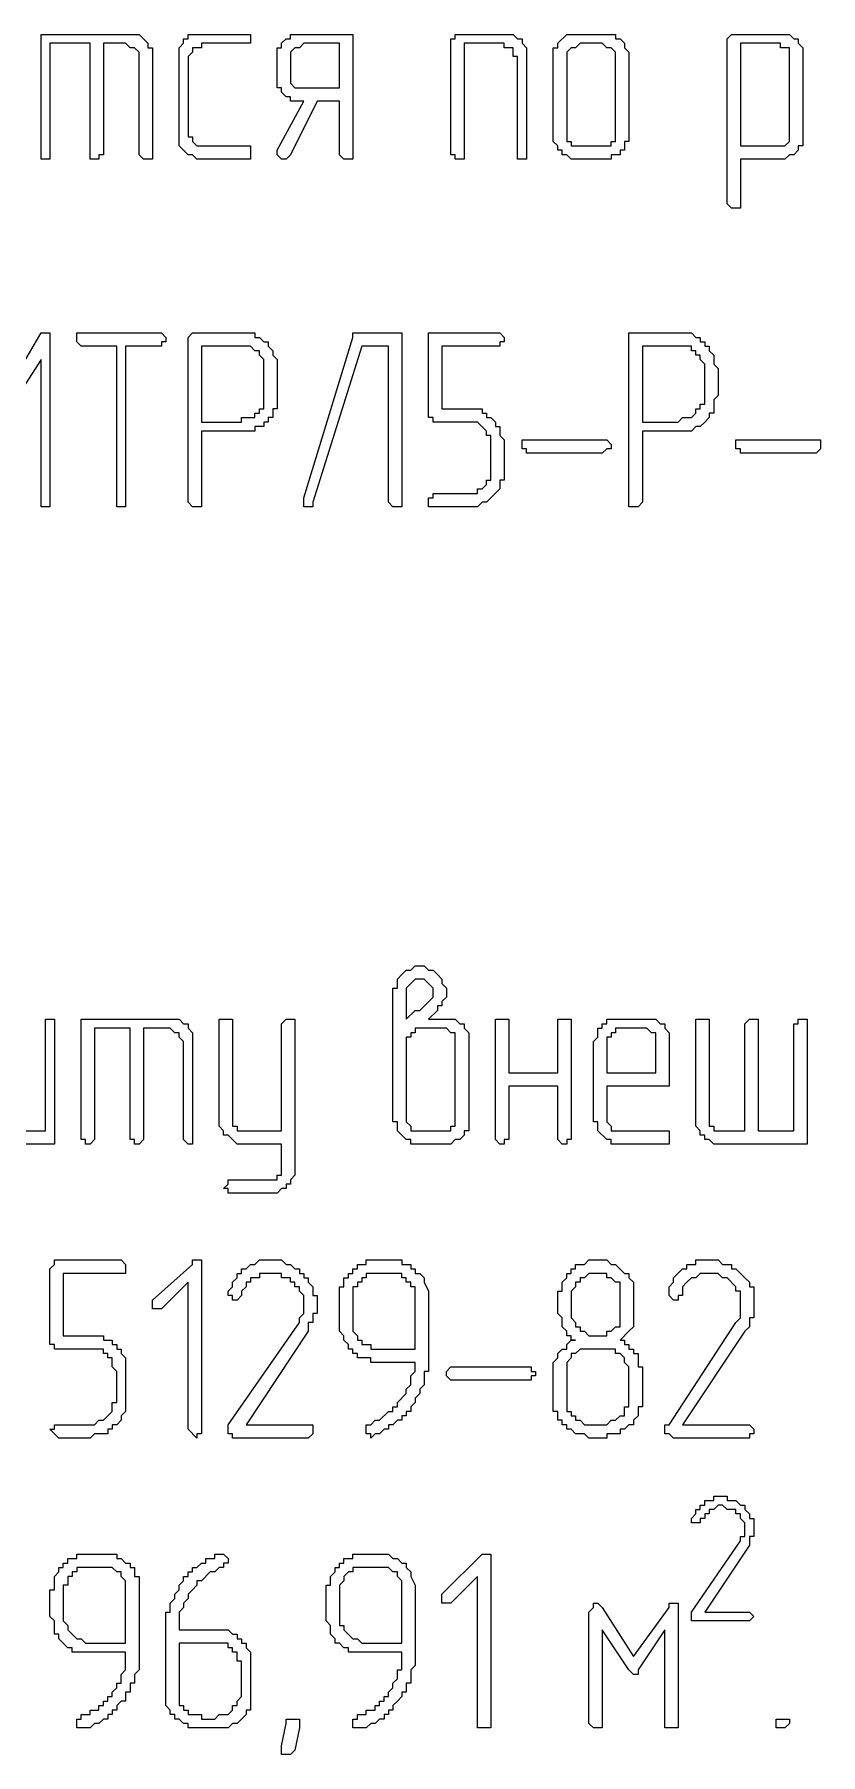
# Model space of a CAD drawing. Header units: millimetres. Extents: x 1 to 1188, y 1 to 840.
# Drawn here: x 1064.93 to 1076.14, y 73.35 to 97.86 of the extents above; entities that cross this region are included whole.
import ezdxf

# ---------------------------------------------------------------- set-up
doc = ezdxf.new("R2010")
doc.units = ezdxf.units.MM
doc.layers.add('GEOMETRY', color=7, linetype='Continuous')

msp = doc.modelspace()

# ---------------------------------------------------------------- linework, layer by layer
at = {"layer": 'GEOMETRY'}
for points in [[(1065.728, 97.733), (1065.156, 97.733), (1065.156, 96.082), (1065.029, 96.082), (1065.029, 97.86), (1066.427, 97.86), (1066.553, 97.733), (1066.553, 97.67), (1066.617, 97.67), (1066.617, 96.082), (1066.49, 96.082), (1066.427, 96.146), (1066.427, 97.606), (1066.363, 97.67), (1066.298, 97.67), (1066.235, 97.733), (1065.918, 97.733), (1065.918, 96.146), (1065.855, 96.146), (1065.855, 96.082), (1065.728, 96.082)], [(1067.951, 96.082), (1067.252, 96.082), (1067.189, 96.146), (1067.125, 96.146), (1067.06, 96.209), (1066.997, 96.273), (1066.997, 97.67), (1067.06, 97.733), (1067.06, 97.797), (1067.125, 97.797), (1067.125, 97.86), (1068.014, 97.86), (1068.014, 97.733), (1067.315, 97.733), (1067.315, 97.67), (1067.189, 97.67), (1067.189, 97.606), (1067.125, 97.543), (1067.125, 96.401), (1067.189, 96.401), (1067.189, 96.336), (1067.252, 96.273), (1068.014, 96.273), (1068.014, 96.082)], [(1069.473, 96.209), (1069.473, 96.082), (1069.347, 96.082), (1069.283, 96.146), (1069.283, 96.908), (1068.966, 96.908), (1068.585, 96.146), (1068.521, 96.082), (1068.458, 96.082), (1068.394, 96.146), (1068.394, 96.209), (1068.776, 96.908), (1068.585, 96.908), (1068.585, 96.971), (1068.521, 96.971), (1068.458, 97.035), (1068.458, 97.098), (1068.394, 97.098), (1068.394, 97.67), (1068.458, 97.67), (1068.458, 97.733), (1068.521, 97.797), (1068.585, 97.797), (1068.585, 97.86), (1069.473, 97.86)], [(1071.951, 96.209), (1071.951, 96.082), (1071.823, 96.082), (1071.823, 97.543), (1071.76, 97.543), (1071.76, 97.67), (1071.633, 97.67), (1071.633, 97.733), (1071.061, 97.733), (1071.061, 96.082), (1070.934, 96.082), (1070.934, 96.146), (1070.871, 96.146), (1070.871, 97.797), (1070.934, 97.797), (1070.934, 97.86), (1071.76, 97.86), (1071.823, 97.797), (1071.888, 97.797), (1071.888, 97.733), (1071.951, 97.67)], [(1073.41, 96.464), (1073.41, 96.336), (1073.347, 96.336), (1073.347, 96.209), (1073.284, 96.209), (1073.284, 96.146), (1073.157, 96.146), (1073.157, 96.082), (1072.585, 96.082), (1072.522, 96.146), (1072.458, 96.146), (1072.458, 96.209), (1072.395, 96.209), (1072.395, 96.273), (1072.331, 96.336), (1072.331, 97.67), (1072.395, 97.67), (1072.395, 97.733), (1072.522, 97.86), (1073.22, 97.86), (1073.22, 97.797), (1073.284, 97.797), (1073.347, 97.733), (1073.347, 97.67), (1073.41, 97.606)], [(1074.998, 96.082), (1074.998, 95.384), (1074.871, 95.384), (1074.808, 95.447), (1074.808, 97.797), (1074.871, 97.86), (1075.697, 97.86), (1075.76, 97.797), (1075.823, 97.797), (1075.823, 97.733), (1075.888, 97.67), (1075.888, 96.273), (1075.823, 96.273), (1075.823, 96.209), (1075.76, 96.146), (1075.697, 96.146), (1075.633, 96.082)], [(1069.283, 97.098), (1069.283, 97.733), (1068.776, 97.733), (1068.713, 97.67), (1068.648, 97.67), (1068.585, 97.606), (1068.585, 97.163), (1068.648, 97.098)], [(1073.22, 96.464), (1073.22, 97.606), (1073.157, 97.67), (1073.094, 97.67), (1073.03, 97.733), (1072.713, 97.733), (1072.648, 97.67), (1072.585, 97.67), (1072.522, 97.606), (1072.522, 96.336), (1072.585, 96.336), (1072.585, 96.273), (1073.157, 96.273), (1073.157, 96.336), (1073.22, 96.336)], [(1074.998, 96.273), (1075.633, 96.273), (1075.697, 96.336), (1075.697, 97.67), (1075.57, 97.67), (1075.57, 97.733), (1074.998, 97.733)], [(1065.156, 91.193), (1065.156, 91.13), (1065.029, 91.13), (1065.029, 93.226), (1064.457, 92.335), (1064.457, 92.272), (1064.331, 92.272), (1064.331, 92.335), (1063.759, 93.226), (1063.759, 91.13), (1063.569, 91.13), (1063.569, 93.606), (1063.759, 93.606), (1064.394, 92.527), (1065.029, 93.606), (1065.156, 93.606)], [(1066.108, 93.416), (1065.601, 93.416), (1065.538, 93.479), (1065.538, 93.606), (1066.744, 93.606), (1066.807, 93.543), (1066.807, 93.479), (1066.744, 93.479), (1066.744, 93.416), (1066.235, 93.416), (1066.235, 91.13), (1066.108, 91.13)], [(1067.315, 92.209), (1067.315, 91.13), (1067.189, 91.13), (1067.125, 91.193), (1067.125, 93.543), (1067.189, 93.606), (1068.077, 93.606), (1068.077, 93.543), (1068.141, 93.543), (1068.204, 93.479), (1068.268, 93.479), (1068.268, 93.416), (1068.331, 93.352), (1068.331, 93.289), (1068.394, 93.226), (1068.394, 92.527), (1068.331, 92.527), (1068.331, 92.4), (1068.268, 92.4), (1068.268, 92.335), (1068.204, 92.335), (1068.204, 92.272), (1068.077, 92.272), (1068.077, 92.209)], [(1067.315, 92.335), (1067.886, 92.335), (1067.886, 92.4), (1068.077, 92.4), (1068.077, 92.464), (1068.141, 92.464), (1068.141, 92.527), (1068.204, 92.527), (1068.204, 93.226), (1068.141, 93.289), (1068.141, 93.352), (1068.077, 93.352), (1068.014, 93.416), (1067.315, 93.416)], [(1070.172, 91.193), (1070.172, 91.13), (1070.045, 91.13), (1069.982, 91.193), (1069.982, 93.416), (1069.602, 93.416), (1068.903, 91.193), (1068.903, 91.13), (1068.776, 91.13), (1068.776, 91.256), (1069.473, 93.543), (1069.473, 93.606), (1070.172, 93.606)], [(1071.633, 91.638), (1071.633, 91.51), (1071.569, 91.51), (1071.569, 91.383), (1071.379, 91.193), (1071.316, 91.193), (1071.252, 91.13), (1070.554, 91.13), (1070.554, 91.256), (1070.617, 91.256), (1070.617, 91.32), (1071.252, 91.32), (1071.252, 91.383), (1071.316, 91.383), (1071.379, 91.447), (1071.379, 91.51), (1071.443, 91.51), (1071.443, 92.145), (1071.379, 92.145), (1071.379, 92.209), (1071.252, 92.335), (1070.617, 92.335), (1070.617, 92.4), (1070.554, 92.4), (1070.554, 93.606), (1071.569, 93.606), (1071.633, 93.543), (1071.633, 93.479), (1071.569, 93.479), (1071.569, 93.416), (1070.744, 93.416), (1070.744, 92.527), (1071.316, 92.527), (1071.316, 92.464), (1071.379, 92.464), (1071.379, 92.4), (1071.443, 92.4), (1071.506, 92.335), (1071.506, 92.272), (1071.569, 92.272), (1071.569, 92.145), (1071.633, 92.082)], [(1073.602, 92.209), (1073.602, 91.193), (1073.539, 91.13), (1073.41, 91.13), (1073.41, 93.606), (1074.301, 93.606), (1074.364, 93.543), (1074.427, 93.543), (1074.427, 93.479), (1074.491, 93.479), (1074.491, 93.416), (1074.554, 93.416), (1074.554, 93.352), (1074.618, 93.289), (1074.618, 93.161), (1074.681, 93.098), (1074.681, 92.717), (1074.618, 92.654), (1074.618, 92.464), (1074.554, 92.464), (1074.554, 92.4), (1074.491, 92.335), (1074.427, 92.272), (1074.364, 92.272), (1074.301, 92.209)], [(1073.602, 92.335), (1074.109, 92.335), (1074.173, 92.4), (1074.301, 92.4), (1074.364, 92.464), (1074.364, 92.527), (1074.427, 92.527), (1074.427, 92.59), (1074.491, 92.59), (1074.491, 93.161), (1074.427, 93.226), (1074.427, 93.289), (1074.364, 93.289), (1074.364, 93.352), (1074.301, 93.352), (1074.301, 93.416), (1073.602, 93.416)], [(1073.03, 91.892), (1071.951, 91.892), (1071.951, 91.955), (1071.888, 91.955), (1071.888, 92.082), (1073.094, 92.082), (1073.157, 92.019), (1073.157, 91.955), (1073.094, 91.955)], [(1076.078, 91.892), (1074.998, 91.892), (1074.998, 91.955), (1074.935, 91.955), (1074.935, 92.082), (1076.142, 92.082), (1076.142, 91.955)], [(1070.554, 83.827), (1070.934, 83.827), (1070.998, 83.764), (1071.061, 83.764), (1071.061, 83.701), (1071.126, 83.636), (1071.126, 82.24), (1071.061, 82.24), (1071.061, 82.177), (1070.998, 82.113), (1070.934, 82.113), (1070.871, 82.048), (1070.3, 82.048), (1070.3, 82.113), (1070.235, 82.113), (1070.109, 82.24), (1070.109, 82.367), (1070.045, 82.367), (1070.045, 84.271), (1070.109, 84.271), (1070.109, 84.398), (1070.172, 84.463), (1070.235, 84.526), (1070.3, 84.526), (1070.364, 84.589), (1070.49, 84.589), (1070.554, 84.526), (1070.617, 84.526), (1070.681, 84.463), (1070.744, 84.398), (1070.744, 84.335), (1070.807, 84.271), (1070.807, 84.144), (1070.744, 84.081), (1070.744, 84.018), (1070.681, 84.018), (1070.681, 83.954)], [(1070.235, 83.827), (1070.364, 83.954), (1070.427, 83.954), (1070.617, 84.144), (1070.617, 84.271), (1070.49, 84.398), (1070.364, 84.398), (1070.3, 84.335), (1070.235, 84.271)], [(1065.219, 82.177), (1065.219, 82.048), (1064.457, 82.048), (1064.394, 82.113), (1064.331, 82.113), (1064.331, 82.177), (1064.267, 82.177), (1064.267, 82.24), (1064.204, 82.24), (1064.204, 83.827), (1064.331, 83.827), (1064.331, 82.367), (1064.394, 82.367), (1064.394, 82.303), (1064.457, 82.24), (1065.093, 82.24), (1065.093, 83.827), (1065.219, 83.827)], [(1066.298, 83.701), (1065.791, 83.701), (1065.791, 82.113), (1065.728, 82.048), (1065.664, 82.048), (1065.664, 82.113), (1065.601, 82.113), (1065.601, 83.827), (1066.997, 83.827), (1067.06, 83.764), (1067.125, 83.764), (1067.125, 83.701), (1067.189, 83.636), (1067.189, 82.048), (1067.125, 82.048), (1067.06, 82.113), (1067.06, 83.509), (1066.997, 83.573), (1066.997, 83.636), (1066.934, 83.636), (1066.87, 83.701), (1066.49, 83.701), (1066.49, 82.113), (1066.427, 82.048), (1066.363, 82.048), (1066.363, 82.113), (1066.298, 82.113)], [(1068.458, 82.048), (1067.823, 82.048), (1067.759, 82.113), (1067.696, 82.177), (1067.632, 82.177), (1067.632, 82.24), (1067.569, 82.303), (1067.569, 83.827), (1067.759, 83.827), (1067.759, 82.303), (1067.823, 82.303), (1067.823, 82.24), (1068.458, 82.24), (1068.458, 83.764), (1068.521, 83.827), (1068.648, 83.827), (1068.648, 81.605), (1068.585, 81.541), (1068.585, 81.478), (1068.521, 81.478), (1068.521, 81.414), (1068.458, 81.414), (1068.394, 81.351), (1067.696, 81.351), (1067.696, 81.414), (1067.632, 81.414), (1067.696, 81.478), (1067.696, 81.541), (1068.394, 81.541), (1068.394, 81.605), (1068.458, 81.605)], [(1072.395, 83.065), (1072.395, 83.827), (1072.585, 83.827), (1072.585, 82.113), (1072.522, 82.113), (1072.522, 82.048), (1072.458, 82.048), (1072.395, 82.113), (1072.395, 82.875), (1071.696, 82.875), (1071.696, 82.113), (1071.633, 82.113), (1071.633, 82.048), (1071.569, 82.048), (1071.506, 82.113), (1071.506, 83.827), (1071.696, 83.827), (1071.696, 83.065)], [(1073.094, 82.875), (1073.094, 82.367), (1073.157, 82.303), (1073.157, 82.24), (1073.982, 82.24), (1073.982, 82.048), (1073.157, 82.048), (1073.157, 82.113), (1073.094, 82.113), (1072.967, 82.24), (1072.967, 82.367), (1072.903, 82.367), (1072.903, 83.509), (1072.967, 83.573), (1072.967, 83.701), (1073.03, 83.701), (1073.03, 83.764), (1073.094, 83.764), (1073.094, 83.827), (1073.792, 83.827), (1073.856, 83.764), (1073.919, 83.764), (1073.919, 83.701), (1073.982, 83.636), (1073.982, 82.875)], [(1075.253, 82.24), (1075.76, 82.24), (1075.76, 83.764), (1075.823, 83.764), (1075.823, 83.827), (1075.952, 83.827), (1075.952, 82.048), (1074.618, 82.048), (1074.554, 82.113), (1074.491, 82.113), (1074.491, 82.177), (1074.427, 82.177), (1074.427, 82.24), (1074.364, 82.303), (1074.364, 83.827), (1074.554, 83.827), (1074.554, 82.303), (1074.618, 82.303), (1074.618, 82.24), (1075.063, 82.24), (1075.063, 83.764), (1075.126, 83.827), (1075.253, 83.827)], [(1070.934, 82.43), (1070.934, 83.636), (1070.871, 83.636), (1070.807, 83.701), (1070.364, 83.701), (1070.364, 83.636), (1070.3, 83.636), (1070.3, 83.573), (1070.235, 83.573), (1070.235, 82.367), (1070.3, 82.303), (1070.3, 82.24), (1070.871, 82.24), (1070.871, 82.303), (1070.934, 82.303)], [(1073.094, 83.065), (1073.792, 83.065), (1073.792, 83.636), (1073.729, 83.636), (1073.665, 83.701), (1073.22, 83.701), (1073.22, 83.636), (1073.157, 83.636), (1073.157, 83.573), (1073.094, 83.573)], [(1066.235, 78.43), (1066.235, 78.239), (1066.172, 78.176), (1066.172, 78.113), (1066.108, 78.048), (1066.045, 78.048), (1066.045, 77.985), (1065.981, 77.985), (1065.981, 77.921), (1065.791, 77.921), (1065.728, 77.858), (1065.283, 77.858), (1065.156, 77.985), (1065.219, 77.985), (1065.219, 78.048), (1065.791, 78.048), (1065.855, 78.113), (1065.918, 78.113), (1066.045, 78.239), (1066.045, 78.366), (1066.108, 78.366), (1066.108, 78.81), (1066.045, 78.873), (1066.045, 79.002), (1065.981, 79.002), (1065.981, 79.065), (1065.918, 79.065), (1065.918, 79.128), (1065.219, 79.128), (1065.219, 79.192), (1065.156, 79.192), (1065.156, 80.271), (1065.219, 80.334), (1065.219, 80.398), (1066.172, 80.398), (1066.235, 80.334), (1066.235, 80.207), (1065.346, 80.207), (1065.346, 79.319), (1065.918, 79.319), (1065.918, 79.255), (1066.045, 79.255), (1066.045, 79.192), (1066.108, 79.192), (1066.108, 79.128), (1066.172, 79.128), (1066.172, 79.065), (1066.235, 79.002)], [(1067.315, 77.985), (1067.315, 77.921), (1067.252, 77.921), (1067.252, 77.858), (1067.125, 77.985), (1067.125, 80.081), (1066.744, 79.7), (1066.617, 79.7), (1066.617, 79.827), (1067.189, 80.334), (1067.189, 80.398), (1067.315, 80.398)], [(1068.839, 77.858), (1067.759, 77.858), (1067.759, 77.921), (1067.696, 77.921), (1067.696, 78.048), (1068.713, 79.509), (1068.713, 79.572), (1068.776, 79.635), (1068.776, 79.89), (1068.713, 79.954), (1068.713, 80.017), (1068.648, 80.017), (1068.648, 80.081), (1068.585, 80.081), (1068.585, 80.144), (1068.458, 80.144), (1068.458, 80.207), (1068.141, 80.207), (1068.141, 80.144), (1068.014, 80.144), (1068.014, 80.081), (1067.951, 80.081), (1067.951, 80.017), (1067.886, 79.954), (1067.886, 79.89), (1067.823, 79.827), (1067.759, 79.827), (1067.759, 79.89), (1067.696, 79.89), (1067.696, 79.954), (1067.759, 80.017), (1067.759, 80.081), (1067.823, 80.144), (1067.823, 80.207), (1067.886, 80.207), (1067.886, 80.271), (1067.951, 80.271), (1068.014, 80.334), (1068.077, 80.334), (1068.141, 80.398), (1068.458, 80.398), (1068.521, 80.334), (1068.585, 80.334), (1068.648, 80.271), (1068.713, 80.271), (1068.713, 80.207), (1068.776, 80.207), (1068.776, 80.144), (1068.839, 80.144), (1068.839, 80.081), (1068.903, 80.017), (1068.903, 79.89), (1068.966, 79.89), (1068.966, 79.635), (1068.903, 79.635), (1068.903, 79.509), (1068.839, 79.509), (1068.839, 79.382), (1067.951, 78.048), (1068.903, 78.048), (1068.903, 77.921)], [(1070.554, 79.065), (1070.554, 78.81), (1070.49, 78.81), (1070.49, 78.62), (1070.427, 78.556), (1070.427, 78.493), (1070.364, 78.43), (1070.364, 78.366), (1070.3, 78.303), (1070.3, 78.239), (1070.235, 78.239), (1070.235, 78.176), (1070.172, 78.176), (1070.172, 78.113), (1070.109, 78.113), (1070.045, 78.048), (1069.982, 78.048), (1069.982, 77.985), (1069.919, 77.985), (1069.855, 77.921), (1069.792, 77.921), (1069.728, 77.858), (1069.728, 77.921), (1069.665, 77.921), (1069.665, 78.048), (1069.728, 78.048), (1069.792, 78.113), (1069.855, 78.113), (1069.982, 78.239), (1070.045, 78.239), (1070.045, 78.303), (1070.109, 78.303), (1070.109, 78.366), (1070.235, 78.493), (1070.235, 78.556), (1070.3, 78.62), (1070.3, 78.747), (1070.364, 78.81), (1070.364, 78.938), (1069.728, 78.938), (1069.728, 79.002), (1069.538, 79.002), (1069.538, 79.065), (1069.473, 79.065), (1069.473, 79.128), (1069.41, 79.128), (1069.41, 79.192), (1069.347, 79.255), (1069.347, 79.319), (1069.283, 79.382), (1069.283, 80.017), (1069.347, 80.017), (1069.347, 80.144), (1069.41, 80.144), (1069.41, 80.207), (1069.473, 80.207), (1069.473, 80.271), (1069.538, 80.271), (1069.538, 80.334), (1069.665, 80.334), (1069.665, 80.398), (1070.172, 80.398), (1070.172, 80.334), (1070.3, 80.334), (1070.3, 80.271), (1070.364, 80.271), (1070.364, 80.207), (1070.427, 80.207), (1070.49, 80.144), (1070.49, 80.081), (1070.554, 79.954)], [(1073.602, 78.43), (1073.602, 78.303), (1073.539, 78.303), (1073.539, 78.176), (1073.475, 78.113), (1073.475, 78.048), (1073.41, 78.048), (1073.347, 77.985), (1073.284, 77.985), (1073.284, 77.921), (1073.094, 77.921), (1073.094, 77.858), (1072.84, 77.858), (1072.777, 77.921), (1072.648, 77.921), (1072.585, 77.985), (1072.522, 77.985), (1072.522, 78.048), (1072.458, 78.048), (1072.458, 78.113), (1072.395, 78.113), (1072.395, 78.239), (1072.331, 78.239), (1072.331, 78.938), (1072.395, 79.002), (1072.395, 79.065), (1072.458, 79.128), (1072.522, 79.128), (1072.522, 79.192), (1072.585, 79.255), (1072.648, 79.255), (1072.585, 79.255), (1072.585, 79.319), (1072.522, 79.319), (1072.522, 79.382), (1072.458, 79.445), (1072.458, 79.572), (1072.395, 79.635), (1072.395, 79.954), (1072.458, 79.954), (1072.458, 80.081), (1072.522, 80.144), (1072.522, 80.207), (1072.585, 80.207), (1072.585, 80.271), (1072.648, 80.271), (1072.648, 80.334), (1072.777, 80.334), (1072.84, 80.398), (1073.094, 80.398), (1073.157, 80.334), (1073.22, 80.334), (1073.347, 80.207), (1073.41, 80.207), (1073.41, 80.144), (1073.475, 80.081), (1073.475, 79.445), (1073.41, 79.382), (1073.284, 79.255), (1073.347, 79.255), (1073.347, 79.192), (1073.41, 79.192), (1073.41, 79.128), (1073.475, 79.128), (1073.475, 79.065), (1073.539, 79.065), (1073.539, 78.873), (1073.602, 78.873)], [(1075.126, 77.858), (1074.046, 77.858), (1073.982, 77.921), (1073.919, 77.921), (1073.919, 78.048), (1073.982, 78.048), (1074.935, 79.509), (1074.998, 79.572), (1074.998, 79.954), (1074.935, 79.954), (1074.935, 80.017), (1074.808, 80.144), (1074.744, 80.144), (1074.681, 80.207), (1074.427, 80.207), (1074.364, 80.144), (1074.301, 80.144), (1074.236, 80.081), (1074.173, 80.017), (1074.173, 79.89), (1074.109, 79.89), (1074.109, 79.827), (1074.046, 79.827), (1073.982, 79.89), (1073.982, 80.017), (1074.046, 80.081), (1074.046, 80.144), (1074.173, 80.271), (1074.236, 80.271), (1074.236, 80.334), (1074.364, 80.334), (1074.364, 80.398), (1074.681, 80.398), (1074.744, 80.334), (1074.871, 80.334), (1074.871, 80.271), (1074.935, 80.271), (1074.998, 80.207), (1075.063, 80.144), (1075.126, 80.081), (1075.126, 80.017), (1075.189, 80.017), (1075.189, 79.572), (1075.126, 79.572), (1075.126, 79.445), (1075.063, 79.382), (1074.173, 78.048), (1075.126, 78.048), (1075.189, 77.985), (1075.189, 77.921), (1075.126, 77.921)], [(1070.364, 79.128), (1070.364, 80.017), (1070.3, 80.017), (1070.3, 80.081), (1070.235, 80.081), (1070.235, 80.144), (1070.172, 80.144), (1070.172, 80.207), (1069.665, 80.207), (1069.665, 80.144), (1069.602, 80.144), (1069.602, 80.081), (1069.538, 80.081), (1069.538, 80.017), (1069.473, 80.017), (1069.473, 79.382), (1069.538, 79.319), (1069.538, 79.255), (1069.602, 79.255), (1069.602, 79.192), (1069.728, 79.192), (1069.728, 79.128)], [(1073.284, 79.7), (1073.284, 80.081), (1073.22, 80.081), (1073.157, 80.144), (1073.094, 80.144), (1073.094, 80.207), (1072.84, 80.207), (1072.777, 80.144), (1072.713, 80.144), (1072.713, 80.081), (1072.648, 80.081), (1072.648, 80.017), (1072.585, 79.954), (1072.585, 79.572), (1072.648, 79.509), (1072.648, 79.445), (1072.713, 79.445), (1072.713, 79.382), (1072.777, 79.382), (1072.84, 79.319), (1073.094, 79.319), (1073.094, 79.382), (1073.157, 79.382), (1073.22, 79.445), (1073.284, 79.445)], [(1073.41, 78.43), (1073.41, 78.873), (1073.347, 78.938), (1073.347, 79.002), (1073.284, 79.065), (1073.22, 79.065), (1073.22, 79.128), (1072.713, 79.128), (1072.648, 79.065), (1072.585, 79.065), (1072.585, 79.002), (1072.522, 78.938), (1072.522, 78.239), (1072.585, 78.239), (1072.585, 78.176), (1072.648, 78.176), (1072.648, 78.113), (1072.713, 78.113), (1072.777, 78.048), (1073.094, 78.048), (1073.157, 78.113), (1073.22, 78.113), (1073.284, 78.176), (1073.347, 78.176), (1073.347, 78.303), (1073.41, 78.303)], [(1071.951, 78.683), (1070.871, 78.683), (1070.807, 78.747), (1070.807, 78.81), (1070.871, 78.873), (1072.014, 78.873), (1072.014, 78.81), (1072.078, 78.81), (1072.078, 78.747), (1072.014, 78.747), (1072.014, 78.683)], [(1075.126, 75.255), (1074.301, 75.255), (1074.301, 75.381), (1074.998, 76.397), (1074.998, 76.46), (1075.063, 76.46), (1075.063, 76.652), (1074.998, 76.715), (1074.998, 76.779), (1074.935, 76.779), (1074.935, 76.842), (1074.808, 76.842), (1074.744, 76.906), (1074.681, 76.906), (1074.618, 76.842), (1074.554, 76.842), (1074.554, 76.779), (1074.491, 76.779), (1074.491, 76.715), (1074.427, 76.715), (1074.427, 76.652), (1074.301, 76.652), (1074.301, 76.715), (1074.364, 76.779), (1074.364, 76.842), (1074.427, 76.842), (1074.427, 76.906), (1074.491, 76.906), (1074.491, 76.969), (1074.618, 76.969), (1074.618, 77.032), (1074.808, 77.032), (1074.808, 76.969), (1074.935, 76.969), (1074.998, 76.906), (1075.063, 76.906), (1075.063, 76.842), (1075.126, 76.779), (1075.126, 76.715), (1075.189, 76.715), (1075.189, 76.46), (1075.126, 76.46), (1075.126, 76.334), (1074.491, 75.381), (1075.126, 75.381), (1075.189, 75.318)], [(1066.427, 74.873), (1066.427, 74.556), (1066.363, 74.493), (1066.363, 74.366), (1066.298, 74.366), (1066.298, 74.239), (1066.235, 74.239), (1066.235, 74.111), (1066.172, 74.111), (1066.108, 74.048), (1066.108, 73.984), (1066.045, 73.984), (1066.045, 73.921), (1065.981, 73.921), (1065.981, 73.857), (1065.918, 73.857), (1065.855, 73.794), (1065.791, 73.794), (1065.728, 73.731), (1065.538, 73.731), (1065.538, 73.857), (1065.601, 73.857), (1065.601, 73.921), (1065.728, 73.921), (1065.728, 73.984), (1065.855, 73.984), (1065.855, 74.048), (1065.918, 74.048), (1065.918, 74.111), (1065.981, 74.111), (1065.981, 74.176), (1066.045, 74.176), (1066.045, 74.239), (1066.108, 74.302), (1066.108, 74.366), (1066.172, 74.366), (1066.172, 74.493), (1066.235, 74.556), (1066.235, 74.81), (1065.473, 74.81), (1065.473, 74.873), (1065.41, 74.873), (1065.346, 74.938), (1065.283, 75.001), (1065.283, 75.064), (1065.219, 75.064), (1065.219, 75.255), (1065.156, 75.318), (1065.156, 75.698), (1065.219, 75.698), (1065.219, 75.89), (1065.283, 75.953), (1065.283, 76.017), (1065.346, 76.017), (1065.346, 76.08), (1065.41, 76.08), (1065.41, 76.144), (1065.538, 76.144), (1065.538, 76.207), (1066.108, 76.207), (1066.108, 76.144), (1066.172, 76.144), (1066.235, 76.08), (1066.298, 76.08), (1066.298, 76.017), (1066.363, 76.017), (1066.363, 75.89), (1066.427, 75.89)], [(1066.235, 74.938), (1066.235, 75.827), (1066.172, 75.89), (1066.172, 75.953), (1066.108, 75.953), (1066.045, 76.017), (1065.538, 76.017), (1065.538, 75.953), (1065.473, 75.953), (1065.473, 75.89), (1065.41, 75.89), (1065.41, 75.763), (1065.346, 75.763), (1065.346, 75.255), (1065.41, 75.191), (1065.41, 75.128), (1065.473, 75.064), (1065.538, 75.001), (1065.601, 75.001), (1065.664, 74.938)], [(1066.807, 75.064), (1066.807, 75.381), (1066.87, 75.381), (1066.87, 75.508), (1066.934, 75.572), (1066.934, 75.635), (1066.997, 75.698), (1066.997, 75.763), (1067.06, 75.827), (1067.06, 75.89), (1067.125, 75.89), (1067.125, 75.953), (1067.189, 75.953), (1067.189, 76.017), (1067.252, 76.017), (1067.315, 76.08), (1067.379, 76.08), (1067.379, 76.144), (1067.506, 76.144), (1067.506, 76.207), (1067.632, 76.207), (1067.696, 76.144), (1067.696, 76.08), (1067.632, 76.08), (1067.632, 76.017), (1067.569, 76.017), (1067.506, 75.953), (1067.442, 75.953), (1067.315, 75.827), (1067.252, 75.827), (1067.252, 75.763), (1067.189, 75.698), (1067.125, 75.635), (1067.125, 75.572), (1067.06, 75.508), (1067.06, 75.445), (1066.997, 75.381), (1066.997, 75.128), (1067.696, 75.128), (1067.759, 75.064), (1067.823, 75.064), (1067.823, 75.001), (1067.886, 75.001), (1067.886, 74.938), (1067.951, 74.938), (1067.951, 74.873), (1068.014, 74.81), (1068.014, 73.984), (1067.951, 73.984), (1067.951, 73.921), (1067.886, 73.857), (1067.823, 73.794), (1067.759, 73.794), (1067.696, 73.731), (1067.125, 73.731), (1067.125, 73.794), (1067.06, 73.794), (1066.997, 73.857), (1066.934, 73.857), (1066.934, 73.921), (1066.87, 73.921), (1066.87, 73.984), (1066.807, 74.048)], [(1070.364, 74.873), (1070.364, 74.619), (1070.3, 74.556), (1070.3, 74.366), (1070.235, 74.366), (1070.235, 74.239), (1070.172, 74.239), (1070.172, 74.176), (1070.109, 74.111), (1070.045, 74.048), (1070.045, 73.984), (1069.982, 73.984), (1069.982, 73.921), (1069.919, 73.921), (1069.919, 73.857), (1069.855, 73.857), (1069.792, 73.794), (1069.728, 73.794), (1069.665, 73.731), (1069.473, 73.731), (1069.473, 73.857), (1069.538, 73.857), (1069.538, 73.921), (1069.665, 73.921), (1069.665, 73.984), (1069.792, 73.984), (1069.792, 74.048), (1069.855, 74.048), (1069.855, 74.111), (1069.919, 74.111), (1069.919, 74.176), (1069.982, 74.176), (1069.982, 74.239), (1070.045, 74.302), (1070.045, 74.366), (1070.109, 74.429), (1070.109, 74.556), (1070.172, 74.556), (1070.172, 74.81), (1069.41, 74.81), (1069.41, 74.873), (1069.347, 74.873), (1069.283, 74.938), (1069.22, 74.938), (1069.22, 75.001), (1069.156, 75.064), (1069.156, 75.191), (1069.093, 75.255), (1069.093, 75.763), (1069.156, 75.763), (1069.156, 75.89), (1069.22, 75.953), (1069.22, 76.017), (1069.283, 76.017), (1069.283, 76.08), (1069.347, 76.08), (1069.347, 76.144), (1069.473, 76.144), (1069.473, 76.207), (1069.982, 76.207), (1070.045, 76.144), (1070.109, 76.144), (1070.172, 76.08), (1070.235, 76.08), (1070.235, 76.017), (1070.3, 75.953), (1070.3, 75.89), (1070.364, 75.763)], [(1070.172, 74.938), (1070.172, 75.827), (1070.109, 75.89), (1070.109, 75.953), (1070.045, 75.953), (1069.982, 76.017), (1069.473, 76.017), (1069.473, 75.953), (1069.41, 75.953), (1069.347, 75.89), (1069.347, 75.827), (1069.283, 75.763), (1069.283, 75.191), (1069.347, 75.191), (1069.347, 75.128), (1069.473, 75.001), (1069.538, 75.001), (1069.602, 74.938)], [(1071.443, 73.794), (1071.443, 73.731), (1071.252, 73.731), (1071.252, 75.89), (1070.871, 75.508), (1070.744, 75.508), (1070.744, 75.635), (1071.316, 76.207), (1071.443, 76.207)], [(1074.109, 73.794), (1074.109, 73.731), (1073.919, 73.731), (1073.919, 75.128), (1073.539, 74.556), (1073.539, 74.493), (1073.475, 74.493), (1073.41, 74.556), (1073.03, 75.128), (1073.03, 73.731), (1072.903, 73.731), (1072.84, 73.794), (1072.84, 75.381), (1072.903, 75.445), (1072.903, 75.508), (1072.967, 75.508), (1073.03, 75.445), (1073.475, 74.746), (1073.982, 75.445), (1073.982, 75.508), (1074.109, 75.508)], [(1066.997, 74.938), (1066.997, 74.048), (1067.06, 74.048), (1067.06, 73.984), (1067.125, 73.984), (1067.125, 73.921), (1067.315, 73.921), (1067.315, 73.857), (1067.506, 73.857), (1067.569, 73.921), (1067.696, 73.921), (1067.759, 73.984), (1067.759, 74.048), (1067.823, 74.048), (1067.823, 74.111), (1067.886, 74.176), (1067.886, 74.683), (1067.823, 74.683), (1067.823, 74.81), (1067.759, 74.81), (1067.759, 74.873), (1067.696, 74.873), (1067.696, 74.938)], [(1068.648, 73.414), (1068.585, 73.35), (1068.458, 73.35), (1068.458, 73.477), (1068.521, 73.794), (1068.521, 73.857), (1068.713, 73.857), (1068.713, 73.731)], [(1075.57, 73.857), (1075.697, 73.857), (1075.697, 73.794), (1075.633, 73.731), (1075.506, 73.731), (1075.506, 73.857)]]:
    msp.add_lwpolyline(points, close=True, dxfattribs=at)

doc.saveas('drawing.dxf')
